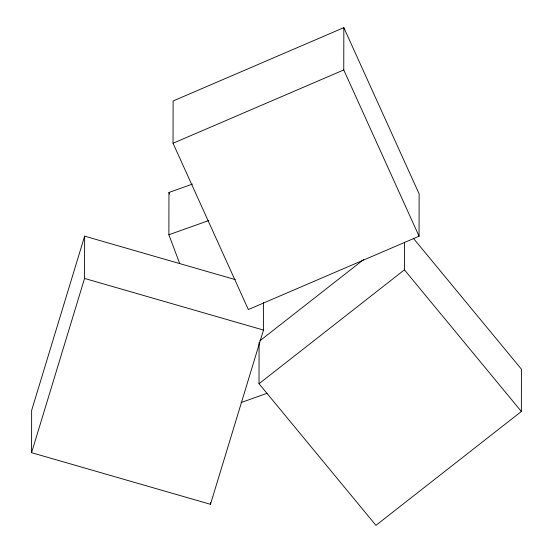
<?xml version="1.0" encoding="UTF-8"?>
<svg xmlns="http://www.w3.org/2000/svg" width="553" height="553" viewBox="0 0 553 553"><rect width="100%" height="100%" fill="white"/><g stroke="black" fill="none" stroke-linecap="round" stroke-linejoin="round"><path stroke-width="0.83" d="M263.518 302.443L263.47 330.065L210.479 504.308L31.576 452.686L31.645 410.395L84.637 236.152L235.378 279.645M31.576 452.686L84.561 278.442L84.637 236.152M179.773 263.74L168.879 234.755L168.955 192.465L192.479 184.08M173.041 143.268L173.117 100.978L343.835 27.65L419.139 193.93L419.063 236.221L248.345 309.549L173.041 143.268L343.759 69.941L343.835 27.65M210.479 504.308L210.486 502.58M413.285 238.198L521.424 369.19L521.355 411.48L375.943 525.35L259.018 383.713L259.087 342.286M521.355 411.48L404.43 269.843L404.478 242.228M259.772 340.89L363.736 259.481M259.018 383.713L404.43 269.843M168.879 234.755L208.626 220.592M241.122 402.536L267.078 393.28M84.561 278.442L263.47 330.065M343.759 69.941L419.063 236.221M168.955 192.465L169.557 194.075"/></g></svg>
